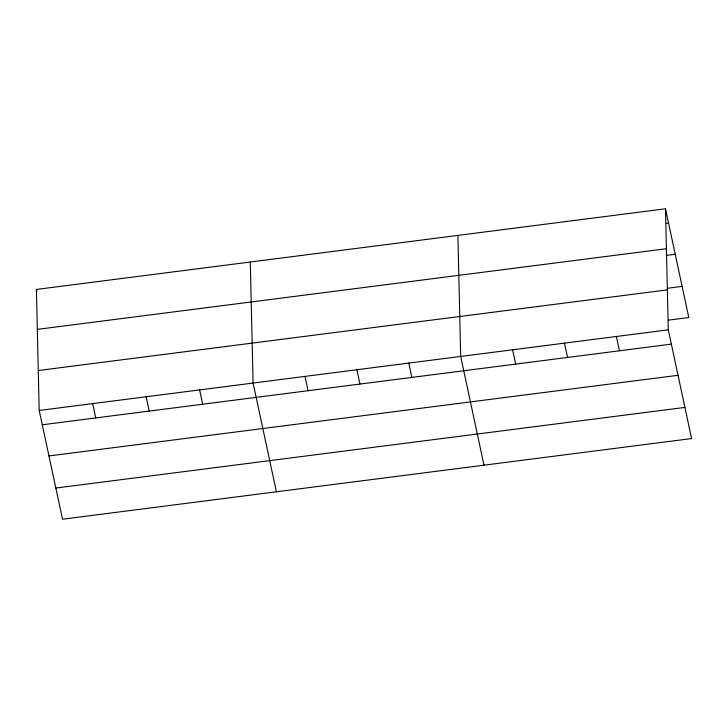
<?xml version="1.0" encoding="UTF-8"?>
<svg xmlns="http://www.w3.org/2000/svg" width="728" height="728" viewBox="0 0 728 728"><rect width="100%" height="100%" fill="white"/><g stroke="black" fill="none" stroke-linecap="round" stroke-linejoin="round"><path stroke-width="1.09" d="M665.483 208.79L668.286 329.829L691.6 438.565L62.517 519.21L39.203 410.474L36.4 289.435L665.483 208.79L688.797 317.526L668.486 320.129M666.302 223.396L668.559 223.105M37.328 329.384L666.411 248.73M666.211 255.419L675.238 254.263M667.449 288.243L682.118 286.368M38.275 370.534L667.367 289.881M39.203 410.474L668.286 329.829M42.27 424.788L671.362 344.144M48.949 455.946L678.041 375.302M55.838 488.051L684.921 407.407M616.389 336.482L619.455 350.796M564.491 343.134L567.558 357.448M512.594 349.786L515.661 364.1M484.002 465.174L460.688 356.438L457.885 235.399M408.79 363.09L411.857 377.413M356.893 369.751L359.96 384.066M304.996 376.403L308.062 390.718M276.403 491.791L253.089 383.055L250.286 262.016M199.618 389.908L202.693 404.222M146.146 396.769L149.213 411.083M92.674 403.621L95.741 417.936M36.4 289.435L36.873 291.637"/></g></svg>
